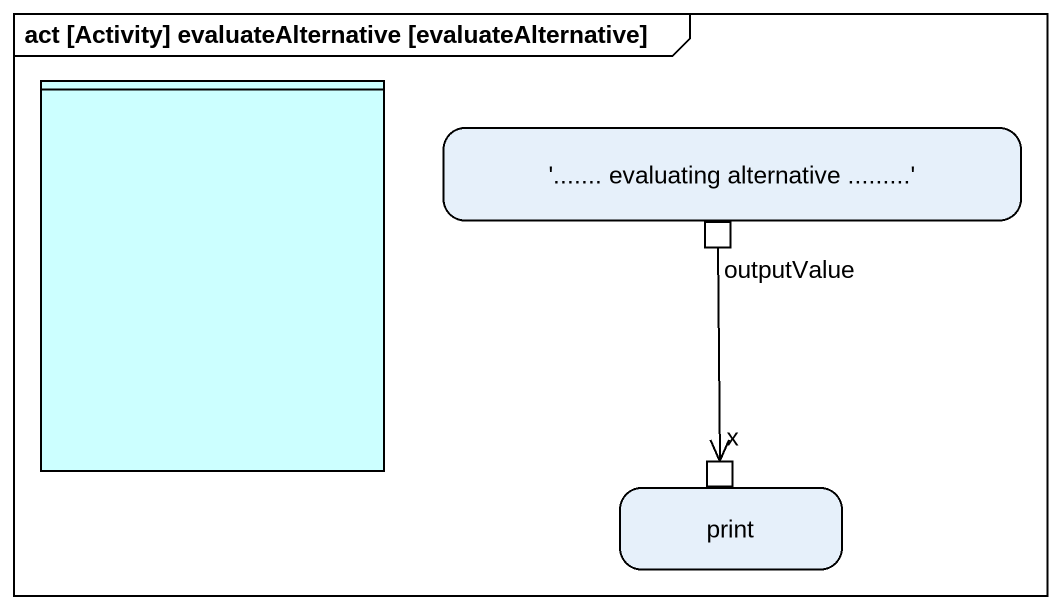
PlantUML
@startuml
mainframe act [Activity] evaluateAlternative [evaluateAlternative]
hide empty description
state " " as lane1 <<partition>> #CCFFFF
state "'....... evaluating alternative .........'" as evaluating_alternative {
  state outputValue <<outputPin>>
}
state print {
  state "x" as x_ <<inputPin>>
}
outputValue --> x_
@enduml
